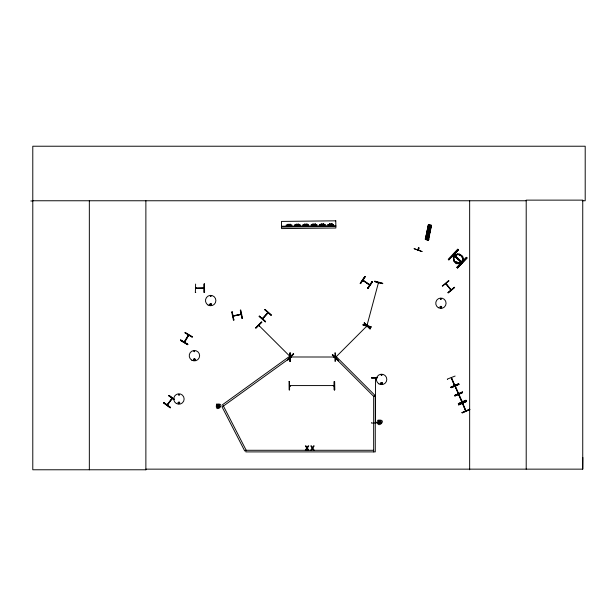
<?xml version="1.0" encoding="UTF-8"?>
<svg xmlns="http://www.w3.org/2000/svg" width="616" height="616" viewBox="0 0 616 616"><rect width="100%" height="100%" fill="white"/><g stroke="black" fill="none" stroke-linecap="round" stroke-linejoin="round"><path stroke-width="0.92" d="M582.32 200.762L585.2 200.762L585.2 146.223L32.787 146.223L32.787 469.777L145.961 469.777L145.884 469.146L582.744 469.146L582.828 457.449M457.326 263.61L454.131 261.392L453.23 257.573L455.301 254.423L459.197 253.831L462.655 256.233L463.609 260.268L461.446 263.571L456.233 263.663L453.484 260.545L453.784 256.61M456.333 263.232L453.776 260.406L453.761 256.803M454.824 385.408L454.6 384.684L454.177 384.869M458.627 393.624L458.258 392.777M461.623 401.155L462.293 401.848M465.388 410.194L465.996 410.841M184.169 342.072L184.846 341.503M259.043 325.017L259.452 325.887L258.797 325.24M290.275 356.803L290.082 355.994L289.751 356.325M457.549 263.471L454.446 261.3L453.53 257.696M362.832 280.326L369.538 284.969M363.586 280.95L362.993 280.088M369.893 284.754L369.123 284.238M375.875 378.763L375.483 378.886L375.544 378.008M178.694 394.602L179.117 394.848L178.779 394.51M194.009 351.359C195.488 349.973 194.117 353.068 194.132 351.066M210.472 296.173L210.941 296.227L210.464 296.358M381.142 375.075C382.49 373.589 381.589 376.784 381.242 374.867M382.097 383.298C380.341 385.038 381.943 381.173 381.951 383.653M441.125 298.96L440.671 298.837L441.164 298.837M167.067 404.881L167.521 404.204L167.814 404.496M218.133 407.553L219.85 406.352L218.649 404.635L216.932 405.836L218.133 407.553L218.434 405.859L218.349 406.329M218.434 405.859L218.649 404.635M379.51 423.615L381.227 422.407L380.026 420.697L378.309 421.898L379.51 423.615L379.803 421.922L379.726 422.383M379.803 421.922L380.026 420.697M450.358 289.366L451.205 289.79L445.961 283.537L450.974 290.105M457.572 254.208L461.276 255.448L462.701 257.55M453.9 256.757L457.757 254.239M375.498 378.185L375.906 378.093L375.883 378.909M375.914 421.875L375.537 421.791L375.875 422.46M425.333 239.485L428.359 224.732L431.508 225.371L428.467 240.117L425.333 239.485L428.428 224.748M425.548 239.524L428.574 224.778M428.721 224.809L425.695 239.555L428.775 224.817M425.864 239.593L428.959 224.855M429.075 224.879L426.072 239.632L429.129 224.894M426.48 238.754L429.113 225.849M426.495 239.709L427.327 239.878M427.042 238.893L427.134 239.655M427.543 239.924L430.623 225.186M430.738 225.21L427.735 239.963L430.792 225.217M427.889 239.994L430.969 225.256M428.058 240.032L431.1 225.287L428.12 240.04M428.274 240.071L431.323 225.333M268.022 312.82L267.798 312.505L262.408 318.526M370.986 327.219L371.109 326.773L363.04 324.663L362.924 325.109L371.001 327.181M374.59 281.558L374.705 281.112L382.759 283.252L382.659 283.668L374.597 281.543L382.667 283.606M367.044 324.932L367.498 324.963L366.959 325.595L378.463 282.659L378.27 283.391M367.344 325.61L367.429 324.94M378.586 283.445L378.74 282.736M453.638 257.796L455.524 254.901M418.01 250.011L418.226 249.38M418.233 250.081L418.441 249.457M188.034 335.558L188.735 335.158M445.684 283.66L450.866 289.967M194.209 351.228L194.556 351.582L194.363 351.112M440.517 298.675C441.449 300.623 441.064 297.112 440.625 299.191M440.432 306.991C442.427 305.651 440.332 309.14 440.563 306.768M441.395 307.253L440.486 307.369M462.37 257.603C463.263 259.736 461.769 262.955 458.728 263.086C454.254 259.475 456.433 264.279 456.163 262.1M167.105 404.766L167.452 404.997L172.303 398.375L167.298 405.051M172.241 398.398L171.818 398.244L171.725 399.076M462.993 260.044L462.008 262.293L458.774 263.748L455.963 262.678M455.047 386.286L458.366 393.74L455.016 386.109M459.243 395.025L458.958 394.263M465.58 410.833L465.973 410.726M233.087 315.823L241.149 314.114M334.965 357.303L334.788 356.972M171.479 398.706L171.733 399.153M184.207 342.003L188.419 335.012L184.461 342.15M188.735 335.089L184.554 342.15L188.681 335.196M305.952 450.281L307.045 448.517L308.115 450.281M311.357 450.281L312.451 448.517L313.529 450.281M305.32 450.281L306.722 448.078L305.359 445.876L306.029 445.876L307.084 447.609L308.146 445.876L308.785 445.876L307.407 448.048L308.785 450.281M310.726 450.281L312.127 448.078L310.772 445.876L311.434 445.876L312.489 447.609L313.559 445.876L314.191 445.876L312.812 448.048L314.199 450.281M335.427 357.395L336.298 357.018L335.643 357.68M366.335 326.495L366.728 326.719L366.928 325.98L335.497 357.411L336.028 356.88M267.29 312.951L267.506 313.413M364.865 276.492L360.191 283.399L360.576 283.653L365.25 276.753L364.865 276.492L360.221 283.414M360.476 283.591L365.149 276.692M363.163 280.149L362.893 280.473L369.685 285.077M372.164 281.435L367.521 288.357L367.86 288.588L372.534 281.689L372.149 281.427M367.575 288.396L372.241 281.489M367.829 288.565L372.503 281.666M168.992 395.433L174.228 399.26L169.015 395.403L168.746 395.78L173.974 399.607M167.121 404.804L171.987 398.152M170.27 407.8L170.547 407.422L163.817 402.502L163.548 402.879L170.27 407.8L163.571 402.841M210.333 296.019C212.181 295.38 209.833 297.736 210.464 295.834M210.256 304.196C212.813 304.558 208.585 304.805 211.119 304.196M194.025 359.182C193.755 361.561 196.05 358.327 193.994 359.328M178.509 402.641C180.896 402.009 177.577 404.558 178.809 402.41M381.473 374.851L381.82 375.206L381.404 374.967M451.212 377.893L454.477 385.562M458.643 394.371L461.915 402.048M462.377 403.326L465.642 411.003M195.749 288.373L204.089 288.434L195.834 288.45L195.919 288.042M196.566 288.404L196.589 288.003M195.834 288.373L204.081 288.034M291.091 356.926L291.099 357.388L290.513 356.926M334.149 356.987L334.126 357.388L334.881 357.018L290.452 356.987M289.551 385.577L290.305 385.909M290.367 385.893L289.559 385.87M333.425 385.539L334.003 385.539M217.44 407.23L218.241 406.275M218.541 405.913L219.342 404.958M378.809 423.284L379.61 422.337M379.918 421.968L380.719 421.021M265.296 321.899L265.604 321.552L259.336 316.062L259.028 316.408L265.327 321.868M265.134 309.44L264.826 309.794L271.132 315.238L264.903 309.702M267.852 312.443L267.644 313.259M268.145 312.689L262.67 318.795M271.094 315.284L271.402 314.938L265.111 309.471M458.404 249.742L448.856 259.829L458.435 249.757L457.765 249.118L448.232 259.228L448.887 259.86M448.818 259.79L458.358 249.703M454.985 255.817L454.7 256.117L460.622 261.608M455.116 256.518L455.493 256.248M457.534 268.029L456.849 267.406L466.404 257.303L467.074 257.942L457.534 268.037L467.059 257.927M255.671 327.804L261.492 321.845L261.823 322.168L255.971 328.105L255.64 327.774M255.886 328.02L261.785 322.13M287.857 359.983L287.526 359.652L293.378 353.723L293.709 354.054L287.826 359.952M287.541 359.667L293.424 353.769M332.578 354.647L332.247 354.978L338.207 360.807L338.507 360.506L332.578 354.647L338.423 360.583M364.456 322.761L364.125 323.092L370.062 328.952L370.385 328.621L364.426 322.792M336.236 357.118L335.797 357.58M366.605 326.719L367.198 326.126M262.793 318.087L263.24 318.141M375.537 421.791L375.86 422.522M442.327 285.916L448.687 280.534L448.987 280.888L442.565 286.201L442.303 285.893M446.261 284.492L445.953 283.46M454.616 287.595L448.255 292.985L447.963 292.631L454.346 287.272L454.639 287.626M447.971 292.646L454.385 287.318M457.719 254.331L461.13 255.625M457.611 254.115L453.615 256.749M457.68 258.412L457.773 258.982L457.757 258.458M240.409 314.229L240.317 314.676L240.394 314.183M241.056 314.514L233.195 316.1M455.116 376.053L447.339 379.086L447.524 379.51M451.52 378.825L451.513 377.854L454.408 385.4M454.1 384.7L454.6 384.684M450.904 387.195L458.558 383.891M451.143 387.302L458.781 383.953L458.966 384.376L451.335 387.726L451.143 387.302L458.797 383.984M451.051 387.526L458.697 384.215L458.512 383.791L450.881 387.141L451.066 387.564M451.289 387.618L458.943 384.322M455.432 386.116L455.008 386.301M454.731 395.464L462.362 392.115M454.793 395.603L462.408 392.215M454.854 395.742L462.5 392.43M454.916 395.888L462.547 392.538M459.059 394.379L458.62 394.533L461.846 401.878M461.523 401.162L462 401.185M465.942 400.269L458.312 403.626L458.497 404.05L466.127 400.7L465.942 400.269L458.358 403.726M458.481 404.011L466.112 400.662M458.512 404.52L466.143 401.17L466.327 401.593L458.689 404.928L458.512 404.52L466.158 401.208M458.674 404.889L466.281 401.486M462.785 404.25L462.678 403.295L465.619 410.818M462.069 412.628L469.677 409.224L469.862 409.648L462.231 412.997L462.046 412.574M462.092 412.682L469.723 409.332M179.056 395.11C180.211 393.562 177.293 394.871 179.148 395.025M217.001 406.599L218.164 406.175M218.611 406.013L219.781 405.59M378.37 422.661L379.541 422.237M379.987 422.075L381.158 421.644M333.302 385.524L334.18 385.577M234.858 315.715L239.539 314.714M242.05 318.333L242.504 318.233L240.771 310.079L240.317 310.179L242.05 318.333L240.371 310.164M455.509 254.97L459.051 254.408L462.115 256.572L462.932 260.137L461.03 263.047L456.325 263.14M288.003 225.048L290.159 224.763L288.003 224.778M296.335 224.956L298.49 224.671L296.335 224.686L296.342 225.302M304.674 224.863L306.83 224.578L304.666 224.594L304.674 225.21M313.005 224.778L315.161 224.494L313.005 224.509M321.336 224.686L323.5 224.401L321.336 224.416M329.675 224.594L331.832 224.301M259.059 325.094L259.598 325.625M259.351 325.833L258.805 325.356L290.352 356.795M296.335 224.701L298.49 224.671L296.335 224.686M304.666 224.609L306.83 224.578L304.666 224.594M329.668 224.34L331.832 224.309M286.147 225.063L291.907 225.002M294.479 224.979L300.246 224.917M302.818 224.886L308.577 224.825M311.149 224.794L316.909 224.732M319.481 224.701L325.248 224.64M327.82 224.617L333.579 224.555M286.147 225.333L291.915 225.271M294.486 225.248L300.246 225.186M302.818 225.156L308.577 225.094M311.149 225.063L316.917 225.002M319.488 224.979L325.248 224.909M327.82 224.886L333.579 224.825M281.55 226.234L335.835 225.649M281.558 227.081L335.843 226.495M195.834 288.088L203.996 288.034M195.311 292.4L195.773 292.4M204.112 292.346L204.574 292.338L204.52 284.007L204.058 284.007L204.112 292.346L204.173 284.007M290.313 352.991L289.851 352.999L289.905 361.33L290.367 361.33L290.313 352.991L290.252 361.33M334.942 352.991L335.404 352.991L335.42 361.322L334.996 361.33L335.058 352.991M290.429 357.018L291.183 357.01M291.183 357.303L290.513 357.395M334.126 357.311L334.881 357.303M377.077 377.978L371.517 378.031L371.517 377.57L377.069 377.539M371.517 377.608L377.069 377.577M371.517 377.916L377.077 377.885M289.066 381.558L289.528 381.558L289.582 389.889L289.12 389.897L289.104 381.558M290.305 385.485L290.459 385.909L289.582 385.909L290.39 385.577M333.341 385.585L334.095 385.577L289.643 385.577M333.341 385.87L334.095 385.87M334.673 389.889L334.203 389.889L334.157 381.558L334.619 381.55L334.673 389.889L334.58 381.55M379.856 422.722L371.525 423.123L371.517 422.661M30.8 200.993L32.787 200.985M32.787 200.762L526.203 200.762M373.658 450.281L245.861 450.281L245.861 451.905L375.275 451.905L375.275 396.342L373.658 396.342L334.365 357.049L335.512 355.902L374.805 395.195L373.658 396.342L373.658 451.905M455.278 385.993L458.597 393.539M203.334 288.411L203.326 287.949L203.334 288.373M378.309 421.898L379.533 422.114M379.995 422.191L381.227 422.407M216.932 405.836L218.156 406.052M218.626 406.137L219.85 406.352M428.266 226.272L430.984 226.834M428.058 227.273L430.784 227.835M427.75 228.767L430.476 229.329M427.473 230.099L430.199 230.661M427.173 231.593L429.891 232.155M425.856 238.015L428.574 238.577M425.317 238.346L428.944 239.093M425.294 238.461L428.921 239.208M426.857 238.939L427.288 239.023M262.578 318.903L268.083 312.712M363.04 324.686L371.094 326.827M458.366 392.916L457.981 393.085M460.398 260.876L460.083 261.207L460.368 260.907M461.014 255.64L462.331 257.58M375.829 378.008L375.837 378.848M185.077 332.763L192.215 337.06M180.688 340.047L187.834 344.344M180.503 340.363L187.641 344.66M290.198 356.702L289.751 356.202M363.063 280.134L369.823 284.707M168.776 395.726L174.043 399.515M163.756 402.595L170.478 407.515M375.514 378.825L375.544 378.093L375.544 422.545M378.632 421.198L379.587 421.998M379.949 422.307L380.904 423.107M217.255 405.143L218.21 405.944M218.572 406.244L219.527 407.045M263.14 318.31L262.416 318.641M259.298 316.1L265.565 321.598M466.512 257.411L456.88 267.429M453.977 254.477L461.892 262.077M453.853 254.6L461.831 262.139M454.893 255.786L460.822 261.392M461.43 262.562L453.338 255.147M364.171 323.054L370.07 328.936M462.739 257.573L463.016 260.121M455.355 386.078C456.271 386.794 454.731 387.179 455.663 386.648M458.943 394.34L462.27 401.694M451.513 377.854L454.793 385.231M462.678 403.295L465.958 410.764M379.256 420.759L379.687 421.929M379.849 422.376L380.272 423.546M217.887 404.704L218.31 405.875M218.472 406.314L218.896 407.484M234.065 316.008L233.718 315.6L233.88 315.954M232.109 311.919L233.841 320.074M331.885 223.862L331.901 225.248M329.668 224.247L329.675 224.94M329.599 223.885L329.614 225.279M323.546 223.955L323.562 225.34M321.336 224.34L321.344 225.032M321.259 223.978L321.275 225.364M315.215 224.047L315.23 225.433M312.997 224.424L313.005 225.125M312.928 224.07L312.943 225.456M306.884 224.132L306.899 225.525M304.597 224.155L304.612 225.548M298.544 224.224L298.56 225.61M296.257 224.247L296.273 225.641M290.213 224.316L290.228 225.702M287.926 224.34L287.942 225.725M334.272 381.558L334.319 389.889M289.89 352.999L289.944 361.33M289.412 381.558L289.466 389.889M204.481 284.007L204.535 292.346M195.611 284.061L195.349 292.4M582.744 469.146L582.744 200.131L526.203 200.131L526.203 469.146M469.654 200.762L469.654 469.777M145.876 200.762L145.876 469.777M89.335 200.762L89.335 469.777M428.082 231C428.975 233.31 429.814 229.229 428.082 231M178.216 402.695C179.133 405.559 180.442 400.67 178.216 402.695M193.701 359.39C194.618 362.254 195.927 357.365 193.701 359.39M209.964 304.25C210.88 307.122 212.189 302.233 209.964 304.25M380.873 383.106C381.789 385.97 383.106 381.081 380.873 383.106M440.186 306.93C441.11 309.794 442.419 304.905 440.186 306.93M414.175 248.71L422.014 251.551L414.175 248.71M418.51 247.64L417.948 249.287L418.718 249.549L419.273 247.901L418.51 247.64M180.719 340.001L180.48 340.394L187.618 344.698L187.857 344.298L180.719 340.001M185.254 332.463L185.016 332.856L192.161 337.16L192.4 336.76L185.254 332.463M216.609 404.173C214.229 414.907 227.535 402.618 216.609 404.173M377.985 420.235C375.606 430.969 388.912 418.68 377.985 420.235M290.082 355.979L222.476 404.735L223.431 406.044L291.029 357.295L290.082 355.979M223.469 406.137L222.03 406.876L244.691 450.897L246.13 450.157L223.469 406.137M462.316 392.007L454.685 395.357L454.962 395.988L462.593 392.638L462.316 392.007M232.163 311.912L231.708 312.004L233.441 320.158L233.895 320.066L232.163 311.912M335.782 220.821L281.497 221.414L281.574 228.598L335.859 228.012L335.782 220.821M290.444 224.309L287.695 224.34L287.71 225.733L290.459 225.702L290.444 224.309M298.775 224.224L296.026 224.255L296.042 225.641L298.791 225.61L298.775 224.224M307.115 224.132L304.366 224.162L304.381 225.548L307.13 225.518L307.115 224.132M315.446 224.039L312.697 224.07L312.712 225.456L315.461 225.433L315.446 224.039M323.777 223.947L321.028 223.978L321.044 225.371L323.793 225.34L323.777 223.947M332.116 223.862L329.368 223.893L329.383 225.279L332.132 225.248L332.116 223.862M378.994 383.914A5.205 5.205 0 0 0 386.81 379.402A5.205 5.205 0 0 0 378.994 374.89A5.205 5.205 0 0 0 378.994 383.914M381.196 383.999A0.809 0.809 0 0 0 382.405 383.298A0.809 0.809 0 0 0 381.196 382.598A0.809 0.809 0 0 0 381.196 383.999M438.33 307.7A5.167 5.167 0 0 0 446.076 303.226A5.167 5.167 0 0 0 438.33 298.752A5.167 5.167 0 0 0 438.33 307.7M440.509 307.823A0.809 0.809 0 0 0 441.718 307.122A0.809 0.809 0 0 0 440.509 306.421A0.809 0.809 0 0 0 440.509 307.823M208.093 305.059A5.197 5.197 0 0 0 215.885 300.554A5.197 5.197 0 0 0 208.093 296.05A5.197 5.197 0 0 0 208.093 305.059M210.118 305.02A0.809 0.809 0 0 0 211.465 304.658A0.809 0.809 0 0 0 210.48 303.673A0.809 0.809 0 0 0 210.118 305.02M191.83 360.191A5.197 5.197 0 0 0 199.623 355.686A5.197 5.197 0 0 0 191.83 351.182A5.197 5.197 0 0 0 191.83 360.191M194.025 360.275A0.809 0.809 0 0 0 195.234 359.582A0.809 0.809 0 0 0 194.025 358.882A0.809 0.809 0 0 0 194.025 360.275M176.338 403.495A5.197 5.197 0 0 0 184.138 398.991A5.197 5.197 0 0 0 176.338 394.494A5.197 5.197 0 0 0 176.338 403.495M178.371 403.457A0.809 0.809 0 0 0 179.718 403.095A0.809 0.809 0 0 0 178.732 402.109A0.809 0.809 0 0 0 178.371 403.457"/></g></svg>
